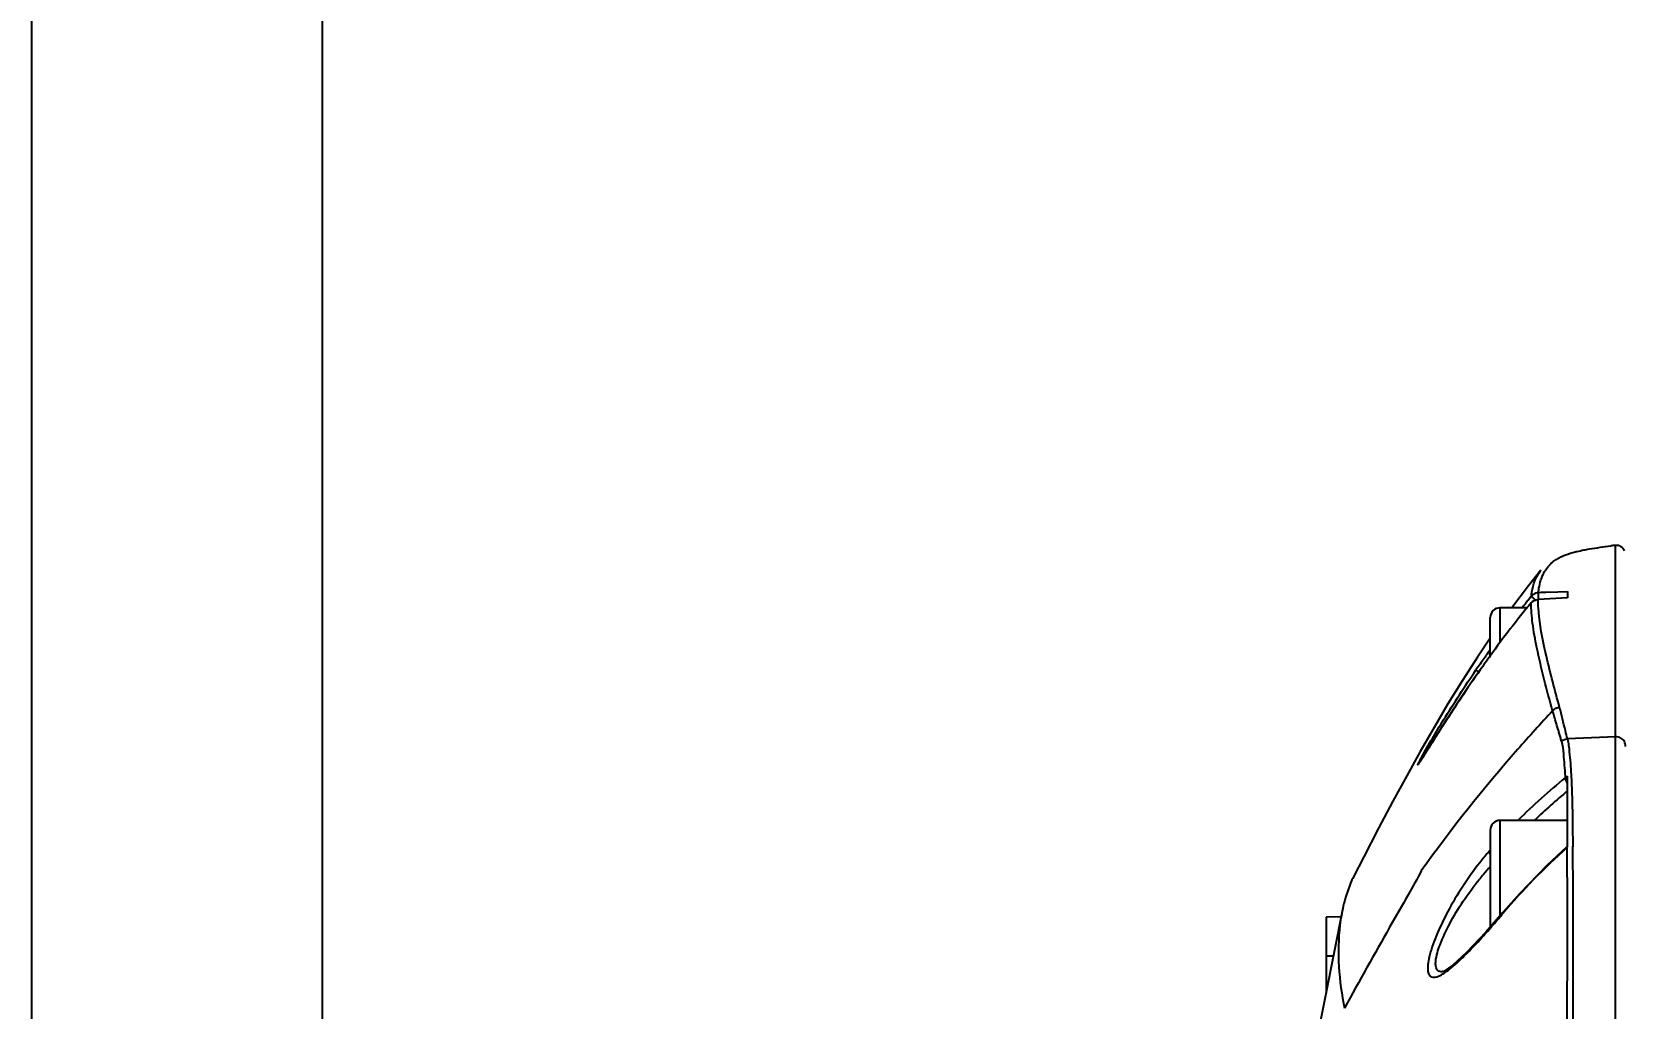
# Model space of a CAD drawing. Header units: millimetres. Extents: x 5828 to 6704, y 123 to 421.
# Drawn here: x 6457.256 to 6461.377, y 280.264 to 282.791 of the extents above; entities that cross this region are included whole.
import ezdxf

# ---------------------------------------------------------------- set-up
doc = ezdxf.new("R2010")
doc.units = ezdxf.units.MM
doc.layers.add('外形图', color=7, linetype='Continuous')
doc.layers.add('尺寸标注', color=7, linetype='Continuous')
doc.styles.add('微软雅黑', font='msyh.ttc', dxfattribs={"height": 1.5})
doc.dimstyles.new('尺寸标注_1_20比例', dxfattribs={"dimtxt": 1.5, "dimasz": 1.25, "dimexe": 0.5, "dimexo": 0.4, "dimgap": 0.5, "dimtad": 1, "dimdec": 1, "dimlfac": 20, "dimdsep": 46, "dimtxsty": '微软雅黑', "dimcen": 0.09, "dimadec": 0, "dimazin": 0, "dimtp": 0.01, "dimtm": 0.01, "dimtfac": 1, "dimtdec": 1, "dimtofl": 0, "dimtmove": 0, "dimatfit": 3, "dimfxl": 1, "dimtolj": 1, "dimarcsym": 0})

# ---------------------------------------------------------------- blocks, each defined once
blk = doc.blocks.new('*D1111')
at = {"layer": 'Defpoints', "color": 0}
for p in [(6469.5568, 284.2232), (6469.5568, 273.3504), (6458.0079, 273.142)]:
    blk.add_point(p, dxfattribs=at)
at = {"layer": '尺寸标注', "color": 0, "lineweight": -2}
for p, q in [((6458.0079, 273.542), (6458.0079, 284.7232)), ((6469.5568, 273.7504), (6469.5568, 284.7232)), ((6459.2579, 284.2232), (6468.3068, 284.2232))]:
    blk.add_line(p, q, dxfattribs=at)
at = {"layer": '尺寸标注', "color": 0}
for points in [[(6459.2579, 284.4315), (6459.2579, 284.0149), (6458.0079, 284.2232)], [(6468.3068, 284.0149), (6468.3068, 284.4315), (6469.5568, 284.2232)]]:
    blk.add_solid(points, dxfattribs=at)
at = {"layer": '尺寸标注', "color": 0, "insert": (6463.7824, 285.4984), "char_height": 1.5, "attachment_point": 5, "style": '微软雅黑'}
blk.add_mtext('\\A1;\\A1;230', dxfattribs=at)
blk = doc.blocks.new('*D1112')
at = {"layer": 'Defpoints', "color": 0}
for p in [(6470.3007, 287.7393), (6457.2558, 253.3357), (6470.3007, 253.3351)]:
    blk.add_point(p, dxfattribs=at)
at = {"layer": '尺寸标注', "color": 0, "lineweight": -2}
for p, q in [((6457.2558, 253.7357), (6457.2558, 288.2393)), ((6470.3007, 253.7351), (6470.3007, 288.2393)), ((6458.5058, 287.7393), (6469.0507, 287.7393))]:
    blk.add_line(p, q, dxfattribs=at)
at = {"layer": '尺寸标注', "color": 0}
for points in [[(6458.5058, 287.9476), (6458.5058, 287.5309), (6457.2558, 287.7393)], [(6469.0507, 287.5309), (6469.0507, 287.9476), (6470.3007, 287.7393)]]:
    blk.add_solid(points, dxfattribs=at)
at = {"layer": '尺寸标注', "color": 0, "insert": (6463.8528, 289.0144), "char_height": 1.5, "attachment_point": 5, "style": '微软雅黑'}
blk.add_mtext('\\A1;\\A1;260', dxfattribs=at)

msp = doc.modelspace()

# ---------------------------------------------------------------- linework, layer by layer
at = {"layer": '外形图', "color": 7, "linetype": 'Continuous'}
for p, q in [((6461.3522, 281.4619), (6461.3507, 281.4617)), ((6461.3522, 276.0887), (6461.3522, 281.4619)), ((6461.1592, 281.3975), (6461.1271, 281.3573)), ((6461.1567, 281.3943), (6461.1592, 281.3975)), ((6461.1271, 281.3573), (6461.0841, 281.3003)), ((6461.2283, 281.3258), (6461.1519, 281.3222)), ((6461.1779, 281.3405), (6461.2031, 281.3416)), ((6461.2031, 281.3416), (6461.2283, 281.3426)), ((6461.2283, 281.3426), (6461.2283, 281.3258)), ((6461.0283, 281.1766), (6461.0283, 281.2753)), ((6461.0533, 281.3003), (6461.0533, 281.2102)), ((6461.1235, 281.3003), (6461.0533, 281.3003)), ((6461.0283, 281.2216), (6460.9955, 281.173)), ((6460.9968, 281.1476), (6460.9912, 281.1395)), ((6460.9969, 281.1475), (6460.9912, 281.1395)), ((6461.002, 281.1397), (6461.002, 281.1397)), ((6460.9038, 280.993), (6460.8874, 280.9673)), ((6460.8874, 280.9673), (6460.8548, 280.9156)), ((6461.3522, 280.9667), (6461.2278, 280.9613)), ((6460.8545, 280.915), (6460.8534, 280.9132)), ((6461.2217, 280.8643), (6461.222, 280.8605)), ((6461.2283, 280.6806), (6461.2283, 280.8643)), ((6461.0533, 280.7503), (6461.0533, 280.503)), ((6461.2283, 280.7503), (6461.0533, 280.7503)), ((6461.2408, 280.7511), (6461.2409, 280.7437)), ((6461.0283, 280.7253), (6461.0283, 280.4742)), ((6461.0282, 280.6735), (6461.0254, 280.6703)), ((6461.2283, 280.6833), (6461.226, 280.6815)), ((6461.2415, 280.6858), (6461.2416, 280.6839)), ((6461.2415, 280.6834), (6461.2415, 280.6816)), ((6460.6479, 280.5279), (6460.5562, 280.0664)), ((6460.6424, 280.5005), (6460.6033, 280.4999)), ((6460.6033, 280.4999), (6460.6033, 280.3035)), ((6461.0609, 280.5118), (6461.0166, 280.4608)), ((6461.0608, 280.5093), (6461.0609, 280.5118)), ((6460.6033, 280.3999), (6460.6225, 280.4002)), ((6460.9033, 280.3583), (6460.9032, 280.3583)), ((6460.9054, 280.3589), (6460.9033, 280.3583))]:
    msp.add_line(p, q, dxfattribs=at)
for points in [[(6460.9955, 281.173), (6460.9563, 281.1123), (6460.9188, 281.0516), (6460.8826, 280.9906), (6460.8471, 280.9289)], [(6461.002, 281.1397), (6460.9899, 281.1223), (6460.9743, 281.0998), (6460.96, 281.0786), (6460.9468, 281.0589), (6460.9346, 281.0406), (6460.9234, 281.0235), (6460.9038, 280.993)], [(6460.8471, 280.9289), (6460.812, 280.8657), (6460.7763, 280.7999), (6460.7394, 280.73), (6460.7008, 280.6558), (6460.6743, 280.6043)], [(6460.8548, 280.9156), (6460.8488, 280.9059), (6460.8465, 280.9025), (6460.8448, 280.8998), (6460.8436, 280.898)], [(6461.226, 280.6815), (6461.1737, 280.6327), (6461.1038, 280.5606), (6461.0609, 280.5118)], [(6461.0166, 280.4608), (6460.967, 280.4082), (6460.931, 280.3754), (6460.9085, 280.3603), (6460.9054, 280.3589)]]:
    msp.add_lwpolyline(points, dxfattribs=at)
for centre, radius, start, end in [((6461.5663, 279.5642), 1.9097, 96.435, 96.7979), ((6461.2442, 281.3524), 0.0861, 130.1068, 139.5065), ((6463.3846, 279.4668), 2.9113, 140.6383, 144.0429), ((6463.3312, 279.5308), 2.8397, 140.9562, 141.4494), ((6463.331, 279.5309), 2.8394, 140.6766, 140.9562), ((6461.1539, 281.3143), 0.0251, 124.5637, 140.5967), ((6461.466, 281.6998), 0.4968, 229.4678, 229.699), ((6461.52, 281.3322), 0.3678, 180.9194, 181.517), ((6461.3554, 277.2675), 4.0768, 92.495, 92.8501), ((6461.0533, 281.2753), 0.025, 90, 180), ((6463.3327, 279.5297), 2.8415, 144.1975, 144.5794), ((6463.3325, 279.5298), 2.8413, 144.5794, 145.2918), ((6463.3868, 279.4652), 2.9139, 144.0421, 144.924), ((6464.1998, 278.8932), 3.908, 144.9109, 146.2223), ((6464.5384, 278.6674), 4.315, 146.2295, 147.2513), ((6462.2671, 279.5804), 1.6525, 129.229, 134.9234), ((6462.3176, 279.515), 1.7051, 129.7081, 133.5589), ((6461.0533, 280.7253), 0.025, 90, 180), ((6461.5434, 280.2158), 0.6891, 139.1194, 141.9258), ((6461.4789, 280.2709), 0.6043, 138.625, 139.0688), ((6462.3652, 279.4049), 1.7092, 131.8096, 139.7489), ((6439.7061, 280.4451), 21.5368, 359.88862, 0.63536), ((6461.573, 280.133), 0.7378, 137.602, 139.6865), ((6461.5815, 280.1257), 0.7491, 139.684, 140.9244), ((6459.4758, 281.8388), 2.0688, 318.9648, 319.8889), ((6459.4726, 281.8415), 2.0729, 319.8881, 320.0096), ((6459.5446, 281.7783), 1.9771, 317.6881, 318.9754), ((6384.9544, 280.5845), 76.2887, 359.614365, 359.86387)]:
    msp.add_arc(centre, radius, start, end, dxfattribs=at)
for points, knots in [([(6461.1888, 281.4183), (6461.192, 281.421), (6461.2097, 281.4337), (6461.2309, 281.4406), (6461.2478, 281.445)], [0, 0, 0, 0, 0.192771, 1, 1, 1, 1]), ([(6461.2478, 281.445), (6461.2495, 281.4454), (6461.2568, 281.4472), (6461.2641, 281.4488), (6461.2698, 281.4499)], [0, 0, 0, 0, 0.230438, 1, 1, 1, 1]), ([(6461.2698, 281.4499), (6461.2747, 281.4509), (6461.298, 281.4551), (6461.3216, 281.4582), (6461.3402, 281.4605)], [0, 0, 0, 0, 0.210317, 1, 1, 1, 1]), ([(6461.1435, 281.3705), (6461.1444, 281.3727), (6461.1481, 281.3811), (6461.1528, 281.389), (6461.1568, 281.3944)], [0, 0, 0, 0, 0.259484, 1, 1, 1, 1]), ([(6461.1574, 281.3664), (6461.1584, 281.3704), (6461.1633, 281.3854), (6461.1712, 281.3995), (6461.1788, 281.4083)], [0, 0, 0, 0, 0.259642, 1, 1, 1, 1]), ([(6461.1343, 281.33), (6461.1347, 281.3338), (6461.1363, 281.3475), (6461.1397, 281.3611), (6461.1435, 281.3705)], [0, 0, 0, 0, 0.271447, 1, 1, 1, 1]), ([(6461.1527, 281.3394), (6461.1529, 281.3418), (6461.1538, 281.3509), (6461.1556, 281.3599), (6461.1574, 281.3664)], [0, 0, 0, 0, 0.260545, 1, 1, 1, 1]), ([(6461.1892, 281.0337), (6461.1745, 281.0878), (6461.1544, 281.163), (6461.1372, 281.2567), (6461.1339, 281.2959), (6461.1341, 281.3135)], [0, 0, 0, 0, 0.589081, 0.815165, 1, 1, 1, 1]), ([(6461.1345, 281.3303), (6461.1345, 281.3299), (6461.1356, 281.3292), (6461.137, 281.3276), (6461.1399, 281.3252), (6461.142, 281.3233), (6461.1432, 281.3222)], [0, 0, 0, 0, 0.077824, 0.278731, 0.592383, 1, 1, 1, 1]), ([(6461.1546, 281.2776), (6461.1541, 281.2816), (6461.1526, 281.2964), (6461.152, 281.3113), (6461.1519, 281.3222)], [0, 0, 0, 0, 0.266442, 1, 1, 1, 1]), ([(6461.1526, 281.3393), (6461.152, 281.3381), (6461.1525, 281.3335), (6461.1521, 281.3293), (6461.1522, 281.3263)], [0, 0, 0, 0, 0.310789, 1, 1, 1, 1]), ([(6461.2074, 281.0428), (6461.1955, 281.0868), (6461.1747, 281.1643), (6461.1585, 281.2431), (6461.1546, 281.2776)], [0, 0, 0, 0, 0.567462, 1, 1, 1, 1]), ([(6460.8505, 280.9133), (6460.8686, 280.946), (6460.9139, 281.0225), (6460.9621, 281.0971), (6460.9912, 281.1395)], [0, 0, 0, 0, 0.421365, 1, 1, 1, 1]), ([(6460.9912, 281.1395), (6460.9912, 281.1392), (6460.9921, 281.1387), (6460.9939, 281.1369), (6460.9962, 281.1354), (6460.9977, 281.1343)], [0, 0, 0, 0, 0.091034, 0.31236, 1, 1, 1, 1]), ([(6461.1897, 281.0342), (6461.159, 281.0012), (6461.039, 280.8685), (6460.9273, 280.7284), (6460.8498, 280.6195)], [0, 0, 0, 0, 0.252431, 1, 1, 1, 1]), ([(6461.2128, 280.9554), (6461.2114, 280.9588), (6461.2098, 280.9657), (6461.2068, 280.9759), (6461.2034, 280.9857), (6461.1977, 281.0052), (6461.1933, 281.0214), (6461.1897, 281.0342)], [0, 0, 0, 0, 0.132168, 0.260289, 0.387244, 0.51238, 1, 1, 1, 1]), ([(6461.2278, 280.9613), (6461.226, 280.9684), (6461.2192, 280.9955), (6461.2129, 281.0228), (6461.2074, 281.0428)], [0, 0, 0, 0, 0.260874, 1, 1, 1, 1]), ([(6460.9093, 281.0016), (6460.9037, 280.993), (6460.8853, 280.9642), (6460.8673, 280.9352), (6460.8545, 280.915)], [0, 0, 0, 0, 0.299527, 1, 1, 1, 1]), ([(6461.2128, 280.9554), (6461.2152, 280.9446), (6461.2182, 280.914), (6461.2203, 280.8836), (6461.2217, 280.8643)], [0, 0, 0, 0, 0.364546, 1, 1, 1, 1]), ([(6461.2278, 280.9613), (6461.2304, 280.9503), (6461.2336, 280.9191), (6461.2362, 280.8881), (6461.2373, 280.8683)], [0, 0, 0, 0, 0.363579, 1, 1, 1, 1]), ([(6461.3783, 280.9418), (6461.3783, 280.946), (6461.376, 280.9547), (6461.3698, 280.961), (6461.3661, 280.9632)], [0, 0, 0, 0, 0.499497, 1, 1, 1, 1]), ([(6460.8437, 280.8981), (6460.8431, 280.8972), (6460.8419, 280.8959), (6460.8413, 280.8941), (6460.84, 280.8937), (6460.8415, 280.896), (6460.8421, 280.898), (6460.8458, 280.9045), (6460.8484, 280.9095), (6460.8505, 280.9133)], [0, 0, 0, 0, 0.12214, 0.188432, 0.200882, 0.249825, 0.355922, 0.517895, 1, 1, 1, 1]), ([(6460.8534, 280.9132), (6460.8524, 280.9116), (6460.8492, 280.9066), (6460.846, 280.9016), (6460.8437, 280.8981)], [0, 0, 0, 0, 0.310711, 1, 1, 1, 1]), ([(6461.222, 280.8605), (6461.2219, 280.8599), (6461.2222, 280.8567), (6461.2236, 280.8538), (6461.2248, 280.8516)], [0, 0, 0, 0, 0.190652, 1, 1, 1, 1]), ([(6461.2373, 280.8683), (6461.2378, 280.8599), (6461.2398, 280.8208), (6461.2404, 280.7817), (6461.2408, 280.7511)], [0, 0, 0, 0, 0.215638, 1, 1, 1, 1]), ([(6461.2409, 280.7437), (6461.2409, 280.7391), (6461.2412, 280.7198), (6461.2414, 280.7004), (6461.2415, 280.6858)], [0, 0, 0, 0, 0.239941, 1, 1, 1, 1]), ([(6461.0254, 280.6704), (6461.0254, 280.6698), (6461.0257, 280.6672), (6461.027, 280.6649), (6461.0281, 280.6631)], [0, 0, 0, 0, 0.198838, 1, 1, 1, 1]), ([(6461.2258, 280.6789), (6461.227, 280.5891), (6461.2272, 280.3851), (6461.2259, 280.1811), (6461.225, 280.0669)], [0, 0, 0, 0, 0.440345, 1, 1, 1, 1]), ([(6461.2258, 280.6789), (6461.2257, 280.6792), (6461.2255, 280.68), (6461.2256, 280.6811), (6461.226, 280.6815)], [0, 0, 0, 0, 0.343108, 1, 1, 1, 1]), ([(6460.8498, 280.6195), (6460.839, 280.5985), (6460.8116, 280.5499), (6460.7441, 280.4323), (6460.6891, 280.3347), (6460.651, 280.2645)], [0, 0, 0, 0, 0.173798, 0.411187, 1, 1, 1, 1]), ([(6461.0009, 280.6408), (6460.9698, 280.6012), (6460.9291, 280.5391), (6460.889, 280.4553), (6460.8746, 280.415), (6460.8703, 280.3964)], [0, 0, 0, 0, 0.542114, 0.793746, 1, 1, 1, 1]), ([(6460.6743, 280.6043), (6460.6716, 280.5989), (6460.6604, 280.5743), (6460.6526, 280.5483), (6460.6479, 280.528)], [0, 0, 0, 0, 0.225351, 1, 1, 1, 1]), ([(6460.8871, 280.3858), (6460.8885, 280.4004), (6460.8992, 280.434), (6460.9235, 280.4859), (6460.9578, 280.5425), (6460.9852, 280.5797), (6461, 280.5979)], [0, 0, 0, 0, 0.18227, 0.42921, 0.709763, 1, 1, 1, 1]), ([(6460.6479, 280.528), (6460.6442, 280.5121), (6460.6293, 280.425), (6460.6369, 280.3349), (6460.651, 280.2645)], [0, 0, 0, 0, 0.185225, 1, 1, 1, 1]), ([(6460.9222, 280.3648), (6460.9362, 280.3757), (6460.9651, 280.4027), (6460.9921, 280.4314), (6461.0067, 280.4474)], [0, 0, 0, 0, 0.449955, 1, 1, 1, 1]), ([(6460.8703, 280.3964), (6460.8689, 280.3901), (6460.8667, 280.3788), (6460.8661, 280.3638), (6460.8682, 280.3523), (6460.8776, 280.342), (6460.9005, 280.3482), (6460.9136, 280.3581), (6460.9222, 280.3648)], [0, 0, 0, 0, 0.182511, 0.324588, 0.428265, 0.506579, 0.690083, 1, 1, 1, 1]), ([(6460.8872, 280.3729), (6460.8871, 280.3738), (6460.8866, 280.3781), (6460.8868, 280.3824), (6460.8871, 280.3858)], [0, 0, 0, 0, 0.222836, 1, 1, 1, 1]), ([(6460.9032, 280.3583), (6460.8995, 280.3581), (6460.8907, 280.3602), (6460.8879, 280.3687), (6460.8872, 280.3729)], [0, 0, 0, 0, 0.473085, 1, 1, 1, 1])]:
    msp.add_open_spline(points, degree=3, knots=knots, dxfattribs=at)
for points in [[(6461.3617, 281.4604), (6461.3587, 281.4615), (6461.3554, 281.462), (6461.3522, 281.4619)], [(6461.3699, 281.4556), (6461.3675, 281.4577), (6461.3647, 281.4594), (6461.3617, 281.4604)], [(6461.3757, 281.448), (6461.3743, 281.4508), (6461.3723, 281.4535), (6461.3699, 281.4556)], [(6461.1338, 281.3131), (6461.138, 281.3183), (6461.1449, 281.3218), (6461.1516, 281.3222)], [(6461.1524, 281.3394), (6461.1479, 281.3391), (6461.1434, 281.3375), (6461.1397, 281.335)], [(6461.1897, 281.0342), (6461.194, 281.0392), (6461.2009, 281.0425), (6461.2074, 281.0428)], [(6461.2128, 280.9554), (6461.2169, 280.9589), (6461.2225, 280.9611), (6461.2278, 280.9613)], [(6461.3661, 280.9632), (6461.362, 280.9656), (6461.357, 280.9669), (6461.3522, 280.9667)], [(6461.222, 280.8605), (6461.2239, 280.8621), (6461.226, 280.8634), (6461.2283, 280.8644)], [(6461.2248, 280.8516), (6461.2258, 280.8495), (6461.227, 280.8476), (6461.2283, 280.8457)], [(6461.2258, 280.6789), (6461.2266, 280.6795), (6461.2274, 280.6801), (6461.2283, 280.6805)]]:
    msp.add_open_spline(points, degree=3, dxfattribs=at)

# ---------------------------------------------------------------- dimensions: what is measured, and where the dimension line sits
at = {"layer": '尺寸标注'}
dim = msp.add_linear_dim(base=(6470.3007, 287.7393), p1=(6457.2558, 253.3357), p2=(6470.3007, 253.3351), text='\\A1;260', dimstyle='尺寸标注_1_20比例', override={"dimtxsty": '微软雅黑'}, dxfattribs=at)
dim.commit()
dim.dimension.update_dxf_attribs({"geometry": '*D1112', "text_midpoint": (6463.8528, 287.7393), "dimtype": 160})
dim = msp.add_linear_dim(base=(6469.5568, 284.2232), p1=(6458.0079, 273.142), p2=(6469.5568, 273.3504), text='\\A1;230', dimstyle='尺寸标注_1_20比例', override={"dimtxsty": '微软雅黑'}, dxfattribs=at)
dim.commit()
dim.dimension.update_dxf_attribs({"geometry": '*D1111', "text_midpoint": (6463.7824, 285.4984)})

doc.saveas('drawing.dxf')
